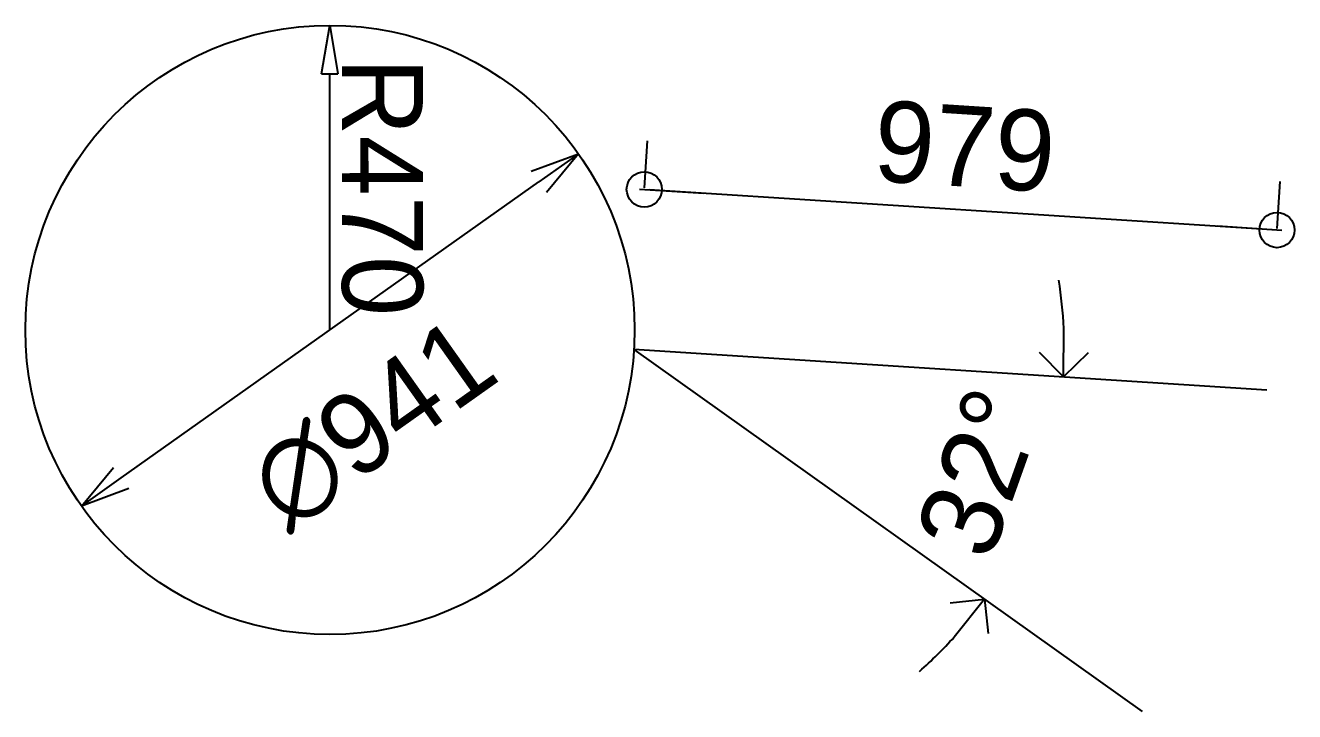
# Model space of a CAD drawing. Extents: x 21989624 to 22000637, y 63564677 to 63589482.
# Drawn here: x 21995448 to 21997407, y 63586781 to 63587841 of the extents above; entities that cross this region are included whole.
import ezdxf

# ---------------------------------------------------------------- set-up
doc = ezdxf.new("R2010")
doc.units = 0
doc.header["$LTSCALE"] = 10
doc.layers.add('2', color=142, linetype='Continuous')
doc.layers.add('DIM', color=2, linetype='Continuous')
doc.styles.add('TXT', font='txt')
doc.dimstyles.new('500', dxfattribs={"dimscale": 5, "dimtxt": 25, "dimasz": 1.5, "dimexe": 15, "dimexo": 50, "dimgap": 7, "dimtad": 1, "dimdec": 0, "dimzin": 1, "dimdsep": 46, "dimtxsty": 'TXT', "dimblk1": 'TT', "dimblk2": 'TT', "dimsah": 1, "dimcen": 20, "dimclrd": 2, "dimclre": 2, "dimclrt": 64, "dimadec": 0, "dimazin": 0, "dimtfac": 0.008, "dimtdec": 0, "dimtofl": 0, "dimtmove": 2, "dimatfit": 3, "dimldrblk": 'TT', "dimfxl": 1, "dimtvp": 0.02, "dimtolj": 1, "dimtzin": 13, "dimarcsym": 0})
doc.dimstyles.new('500$2', dxfattribs={"dimscale": 5, "dimtxt": 25, "dimasz": 15, "dimexe": 15, "dimexo": 50, "dimgap": 7, "dimtad": 1, "dimdec": 0, "dimzin": 1, "dimdsep": 46, "dimtxsty": 'TXT', "dimblk": 'OPEN90', "dimblk1": 'OPEN90', "dimblk2": 'TT', "dimcen": 20, "dimclrd": 2, "dimclre": 2, "dimclrt": 64, "dimadec": 0, "dimazin": 0, "dimtfac": 0.008, "dimtdec": 0, "dimtofl": 0, "dimtmove": 2, "dimatfit": 3, "dimldrblk": 'OPEN90', "dimfxl": 1, "dimtvp": 0.02, "dimtolj": 1, "dimtzin": 13, "dimarcsym": 0})
doc.dimstyles.new('500$3', dxfattribs={"dimscale": 5, "dimtxt": 25, "dimasz": 15, "dimexe": 15, "dimexo": 50, "dimgap": 7, "dimtad": 1, "dimdec": 0, "dimzin": 1, "dimdsep": 46, "dimtxsty": 'TXT', "dimblk": 'OPEN30', "dimblk1": 'OPEN30', "dimblk2": 'TT', "dimcen": 20, "dimclrd": 2, "dimclre": 2, "dimclrt": 64, "dimadec": 0, "dimazin": 0, "dimtfac": 0.008, "dimtdec": 0, "dimtofl": 0, "dimtmove": 2, "dimatfit": 3, "dimldrblk": 'OPEN30', "dimfxl": 1, "dimtvp": 0.02, "dimtolj": 1, "dimtzin": 13, "dimarcsym": 0})
doc.dimstyles.new('500$4', dxfattribs={"dimscale": 5, "dimtxt": 25, "dimasz": 15, "dimexe": 15, "dimexo": 50, "dimgap": 7, "dimtad": 1, "dimdec": 0, "dimzin": 1, "dimdsep": 46, "dimtxsty": 'TXT', "dimblk1": 'TT', "dimblk2": 'CLOSEDBLANK', "dimsah": 1, "dimcen": 20, "dimclrd": 2, "dimclre": 2, "dimclrt": 64, "dimadec": 0, "dimazin": 0, "dimtfac": 0.008, "dimtdec": 0, "dimtofl": 0, "dimtmove": 2, "dimatfit": 3, "dimldrblk": 'TT', "dimfxl": 1, "dimtvp": 0.02, "dimtolj": 1, "dimtzin": 13, "dimarcsym": 0})

# ---------------------------------------------------------------- blocks, each defined once
blk = doc.blocks.new('_Open90')
at = {"layer": '2', "color": 0, "lineweight": -2}
for p, q in [((-0.5, 0.5), (0, 0)), ((0, 0), (-1, 0)), ((0, 0), (-0.5, -0.5))]:
    blk.add_line(p, q, dxfattribs=at)
blk = doc.blocks.new('*D94')
at = {"layer": 'Defpoints', "color": 0, "transparency": 16777216}
for p in [(21996387.3, 63587340.5), (21996387.3, 63587340.5), (21997364, 63587277.8), (21996990.1, 63587061), (21997171.8, 63586781.2)]:
    blk.add_point(p, dxfattribs=at)
at = {"layer": 'DIM', "color": 2, "lineweight": -2, "transparency": 16777216}
for start, end in [(2.7987, 9.2699), (311.5713, 318.0426)]:
    blk.add_arc((21996387.3, 63587340.5), 664.4, start, end, dxfattribs=at)
at = {"layer": 'DIM', "color": 2, "lineweight": -2, "transparency": 16777216, "xscale": 75, "yscale": 75, "zscale": 75}
for p, rotation in [((21997050.4, 63587298), 269.5630690177965), ((21996928.3, 63586954.8), 51.27817164737331)]:
    blk.add_blockref('_Open90', p, dxfattribs=dict(at, rotation=rotation))
at = {"layer": 'DIM', "color": 64, "transparency": 16777216, "insert": (21996921.5, 63587150.5), "char_height": 125, "attachment_point": 5, "rotation": 70.4206, "style": 'TXT'}
blk.add_mtext('\\A1;32°', dxfattribs=at)
blk = doc.blocks.new('TT')
at = {"color": 2}
blk.add_line((1, 0), (-12.269, 0), dxfattribs=at)
blk.add_circle((0, 0), 3.632, dxfattribs=at)
blk = doc.blocks.new('*D95')
at = {"layer": 'Defpoints', "color": 0, "transparency": 16777216}
for p in [(21996403.2, 63587587.6), (21996387.3, 63587340.5), (21997364, 63587277.8)]:
    blk.add_point(p, dxfattribs=at)
at = {"layer": 'DIM', "color": 2, "lineweight": -2, "transparency": 16777216}
for p, q in [((21996403.4, 63587590), (21996408, 63587662.5)), ((21997380, 63587527.3), (21997384.7, 63587599.8)), ((21997372.4, 63587525.4), (21996410.7, 63587587.1))]:
    blk.add_line(p, q, dxfattribs=at)
at = {"layer": 'DIM', "color": 2, "lineweight": -2, "transparency": 16777216, "xscale": 7.5, "yscale": 7.5, "zscale": 7.5}
for p, rotation in [((21996403.2, 63587587.6), 176.3274521701848), ((21997379.9, 63587524.9), 356.3274521701848)]:
    blk.add_blockref('TT', p, dxfattribs=dict(at, rotation=rotation))
at = {"layer": 'DIM', "color": 64, "transparency": 16777216, "insert": (21996897.8, 63587653.6), "char_height": 125, "attachment_point": 5, "rotation": 356.3275, "style": 'TXT'}
blk.add_mtext('\\A1;979', dxfattribs=at)
blk = doc.blocks.new('_ClosedBlank')
at = {"layer": '2', "color": 0, "lineweight": -2}
for p, q in [((-1, 0.167), (0, 0)), ((-1, 0.167), (-1, -0.167)), ((0, 0), (-1, -0.167))]:
    blk.add_line(p, q, dxfattribs=at)
blk = doc.blocks.new('*D96')
at = {"layer": 'Defpoints', "color": 0, "transparency": 16777216}
for p in [(21995917.5, 63587840.9), (21995918, 63587370.6)]:
    blk.add_point(p, dxfattribs=at)
at = {"layer": 'DIM', "color": 2, "lineweight": -2, "transparency": 16777216}
blk.add_line((21995918, 63587370.6), (21995917.6, 63587765.9), dxfattribs=at)
at = {"layer": 'DIM', "color": 2, "lineweight": -2, "transparency": 16777216, "xscale": 75, "yscale": 75, "zscale": 75, "rotation": 90.0608487300635}
blk.add_blockref('_ClosedBlank', (21995917.5, 63587840.9), dxfattribs=at)
at = {"layer": 'DIM', "color": 64, "transparency": 16777216, "insert": (21995998.2, 63587591.7), "char_height": 125, "attachment_point": 5, "rotation": 270.0608, "style": 'TXT'}
blk.add_mtext('\\A1;R470', dxfattribs=at)
blk = doc.blocks.new('_Open30')
at = {"layer": '2', "color": 0, "lineweight": -2}
for p, q in [((-1, 0.268), (0, 0)), ((0, 0), (-1, -0.268)), ((0, 0), (-1, 0))]:
    blk.add_line(p, q, dxfattribs=at)
blk = doc.blocks.new('*D97')
at = {"layer": 'Defpoints', "color": 0, "transparency": 16777216}
for p in [(21996301.6, 63587642.7), (21995534.5, 63587098.6)]:
    blk.add_point(p, dxfattribs=at)
at = {"layer": 'DIM', "color": 2, "lineweight": -2, "transparency": 16777216}
blk.add_line((21995595.6, 63587142), (21996240.4, 63587599.3), dxfattribs=at)
at = {"layer": 'DIM', "color": 2, "lineweight": -2, "transparency": 16777216, "xscale": 75, "yscale": 75, "zscale": 75}
for p, rotation in [((21996301.6, 63587642.7), 35.34792004868947), ((21995534.5, 63587098.6), 215.3479200486894)]:
    blk.add_blockref('_Open30', p, dxfattribs=dict(at, rotation=rotation))
at = {"layer": 'DIM', "color": 64, "transparency": 16777216, "insert": (21995984.1, 63587225), "char_height": 125, "attachment_point": 5, "rotation": 35.3479, "style": 'TXT'}
blk.add_mtext('\\A1;∅941', dxfattribs=at)

msp = doc.modelspace()

# ---------------------------------------------------------------- linework, layer by layer
at = {"layer": '2'}
for p, q in [((21996387.3, 63587340.5), (21997171.8, 63586781.2)), ((21997364, 63587277.8), (21996387.3, 63587340.5))]:
    msp.add_line(p, q, dxfattribs=at)
msp.add_circle((21995918, 63587370.6), 470.3, dxfattribs=at)

# ---------------------------------------------------------------- dimensions: what is measured, and where the dimension line sits
at = {"layer": 'DIM'}
dim = msp.add_radius_dim(center=(21995918, 63587370.6), mpoint=(21995917.5, 63587840.9), dimstyle='500$4', dxfattribs=at)
dim.commit()
dim.dimension.update_dxf_attribs({"geometry": '*D96', "text_midpoint": (21995998.2, 63587591.7), "dimtype": 164})
dim = msp.add_linear_dim(base=(21996403.2, 63587587.6), p1=(21997364, 63587277.8), p2=(21996387.3, 63587340.5), angle=356.3275, dimstyle='500', dxfattribs=at)
dim.commit()
dim.dimension.update_dxf_attribs({"geometry": '*D95', "text_midpoint": (21996897.8, 63587653.6)})
dim = msp.add_diameter_dim_2p(p1=(21995534.4563, 63587098.5756), p2=(21996301.6142, 63587642.7175), dimstyle='500$3', dxfattribs=at)
dim.commit()
dim.dimension.update_dxf_attribs({"geometry": '*D97', "text_midpoint": (21995984.1276, 63587225.0325), "dimtype": 163})
dim = msp.add_angular_dim_2l(base=(21996990.1, 63587061), line1=((21996387.3, 63587340.5), (21997171.8, 63586781.2)), line2=((21997364, 63587277.8), (21996387.3, 63587340.5)), dimstyle='500$2', dxfattribs=at)
dim.commit()
dim.dimension.update_dxf_attribs({"geometry": '*D94', "text_midpoint": (21996921.5, 63587150.5)})

doc.saveas('drawing.dxf')
